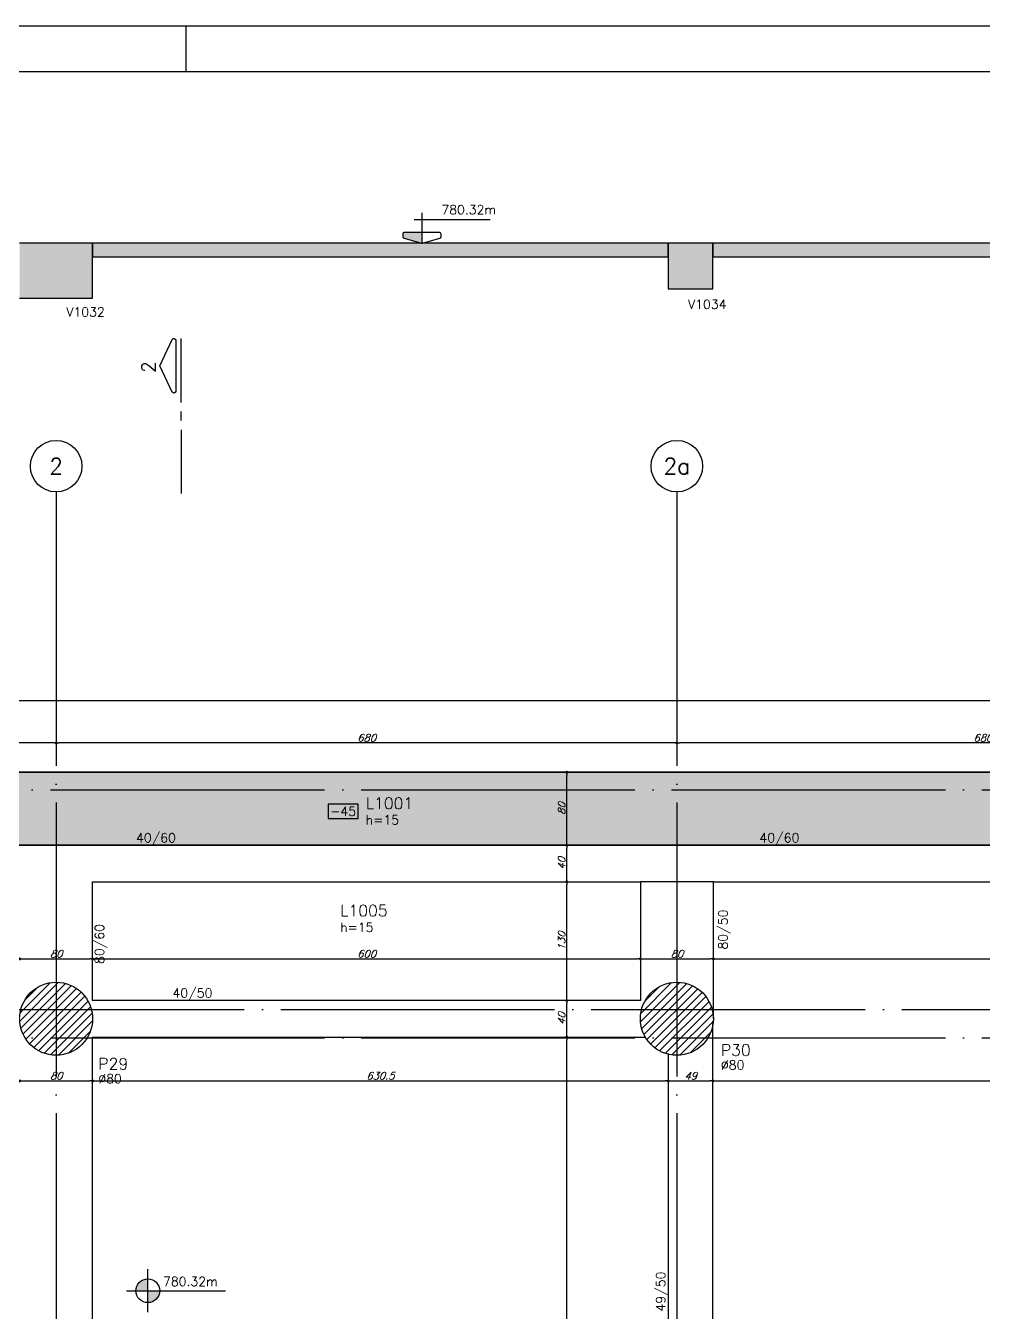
# Model space of a CAD drawing. Extents: x -4723 to 4922, y -2048 to 2452.
# Drawn here: x -2653 to -1604, y 1043 to 2452 of the extents above; entities that cross this region are included whole.
import ezdxf
from ezdxf.enums import TextEntityAlignment as Align

# ---------------------------------------------------------------- set-up
doc = ezdxf.new("R2010")
doc.units = 0
doc.header["$LTSCALE"] = 50
doc.header["$MEASUREMENT"] = 0
doc.linetypes.add('EIXO', pattern=[6.8, 6, -0.4, 0, -0.4])
doc.layers.get('0').update_dxf_attribs({"linetype": 'CONTINUOUS'})
doc.layers.get('DEFPOINTS').update_dxf_attribs({"linetype": 'CONTINUOUS'})
for name, color, linetype in [('242', 3, 'CONTINUOUS'), ('F-CORTE', 4, 'CONTINUOUS'), ('F-CORTE-INDICAÇÃO', 4, 'CONTINUOUS'), ('F-COTAS', 106, 'CONTINUOUS'), ('F-EIXO', 12, 'EIXO'), ('F-LAJES', 3, 'CONTINUOUS'), ('F-LAJES-DIM', 2, 'CONTINUOUS'), ('F-LAJES-NOME', 4, 'CONTINUOUS'), ('F-LAJES-R', 254, 'CONTINUOUS'), ('F-MARGEM', 1, 'CONTINUOUS'), ('F-NÍVEL-PLANTA', 2, 'CONTINUOUS'), ('F-NÍVEL-VISTA', 2, 'CONTINUOUS'), ('F-PILARES-DIM', 172, 'CONTINUOUS'), ('F-PILARES-HACH', 174, 'CONTINUOUS'), ('F-PILARES-NOME', 170, 'CONTINUOUS'), ('F-PILARES-S', 170, 'CONTINUOUS'), ('F-SOLIDO-CORTE', 71, 'CONTINUOUS'), ('F-TEXTO', 6, 'CONTINUOUS'), ('F-TEXTO-YELLOW', 2, 'CONTINUOUS'), ('F-VIGAS', 3, 'CONTINUOUS'), ('F-VIGAS-DIM', 2, 'CONTINUOUS')]:
    doc.layers.add(name, color=color, linetype=linetype)
doc.layers.add('F-DESNIVEL-5', color=7, linetype='CONTINUOUS', true_color=0xadd6ff)
doc.styles.add('CP-TEXT-INCL', font='simplex.shx', dxfattribs={"oblique": 20})
doc.styles.add('MCP', font='simplex.shx')
doc.styles.add('ROMANS', font='simplex.shx')
doc.dimstyles.new('CP-COTAS-50', dxfattribs={"dimscale": 0.64, "dimtxt": 12.5, "dimasz": 5, "dimexe": 5, "dimexo": 5, "dimgap": 2.5, "dimtad": 1, "dimdec": 1, "dimdsep": 46, "dimtxsty": 'CP-TEXT-INCL', "dimblk1": 'DOT', "dimblk2": 'DOT', "dimsah": 1, "dimcen": 9, "dimclrd": 256, "dimclre": 256, "dimclrt": 256, "dimadec": 0, "dimazin": 0, "dimtfac": 1, "dimtdec": 1, "dimtmove": 2, "dimatfit": 3, "dimldrblk": 'DOT', "dimfxl": 0, "dimtolj": 1, "dimarcsym": 0})

# ---------------------------------------------------------------- blocks, each defined once
blk = doc.blocks.new('*U5')
at = {"layer": 'F-LAJES-DIM', "color": 1}
blk.add_lwpolyline([(0, 0), (33, 0), (33, 16), (0, 16)], close=True, dxfattribs=at)
at = {"layer": 'F-LAJES-DIM', "style": 'MCP'}
blk.add_attdef('DIM', text='', height=10, dxfattribs=at).set_placement((16.5, 8), align=Align.MIDDLE_CENTER)
blk = doc.blocks.new('Nível - Planta')
at = {"layer": 'F-NÍVEL-PLANTA'}
h = blk.add_hatch(color=71, dxfattribs=at)
h.paths.add_polyline_path([(0, 0), (0, 0.26, 0.414214), (-0.26, 0)])
h.paths.add_polyline_path([(0.26, 0), (0, 0), (0, -0.26, 0.414214)])
for p, q in [((0, -0.469), (0, 0.469)), ((-0.469, 0), (1.704, 0))]:
    blk.add_line(p, q, dxfattribs=at)
blk.add_circle((0, 0), 0.26, dxfattribs=at)
at = {"layer": 'F-TEXTO', "color": 3, "style": 'MCP'}
blk.add_attdef('NÍVEL', (0.333, 0.102), '', height=0.2, dxfattribs=at)
blk = doc.blocks.new('*U12')
at = {"layer": 'F-CORTE-INDICAÇÃO'}
for p, q in [((70, 0), (0, 0)), ((80, 0), (90, 0)), ((100, 0), (170, 0))]:
    blk.add_line(p, q, dxfattribs=at)
blk.add_lwpolyline([(112, 6, -0.802585), (111.2, 9.8), (140, 23.3), (168.8, 9.8, -0.802585), (168, 6)], format="xyb", close=True, dxfattribs=at)
at = {"layer": 'F-CORTE-INDICAÇÃO', "style": 'ROMANS'}
blk.add_attdef('CORTE', text='', height=15, dxfattribs=at).set_placement((140, 35.8), align=Align.MIDDLE_CENTER)
at = {"layer": 'F-CORTE-INDICAÇÃO', "color": 2, "style": 'ROMANS'}
blk.add_attdef('FOLHA', text='', height=12, dxfattribs=at).set_placement((140, -10), align=Align.MIDDLE_CENTER)
blk = doc.blocks.new('A0-4L_900')
at = {"layer": 'F-MARGEM', "color": 2}
blk.add_line((44.9, 90), (44.9, 89), dxfattribs=at)
blk.add_lwpolyline([(0, 0), (0, 90), (192.9, 90), (192.9, 0)], close=True, dxfattribs=at)
at = {"layer": 'F-MARGEM', "color": 7}
blk.add_lwpolyline([(2.5, 89), (191.9, 89), (191.9, 1), (2.5, 1)], close=True, dxfattribs=at)
blk = doc.blocks.new('*U54')
at = {"layer": 'F-EIXO'}
blk.add_line((0, 0), (7197, 0), dxfattribs=at)
at = {"layer": 'F-TEXTO', "style": 'ROMANS'}
blk.add_attdef('EIXO', text='', height=17.5, dxfattribs=at).set_placement((-28.2072, 0), align=Align.MIDDLE_CENTER)
blk = doc.blocks.new('*U55')
at = {"layer": 'F-EIXO'}
blk.add_line((0, 0), (7285, 0), dxfattribs=at)
at = {"layer": 'F-TEXTO', "style": 'ROMANS'}
blk.add_attdef('EIXO', text='', height=17.5, dxfattribs=at).set_placement((-28.2072, 0), align=Align.MIDDLE_CENTER)
blk = doc.blocks.new('*U60')
at = {"layer": 'F-EIXO'}
blk.add_line((0, 0), (0, -2755), dxfattribs=at)
at = {"layer": 'F-EIXO', "color": 2, "linetype": 'Continuous'}
blk.add_circle((0, 28.2072), 28.2072, dxfattribs=at)
at = {"layer": 'F-TEXTO', "style": 'ROMANS'}
blk.add_attdef('EIXO', text='', height=17.5, rotation=360, dxfattribs=at).set_placement((0, 28.2072), align=Align.MIDDLE_CENTER)
blk = doc.blocks.new('*U35')
at = {"layer": 'F-EIXO'}
blk.add_line((0, 0), (0, -2755), dxfattribs=at)
at = {"layer": 'F-EIXO', "color": 2, "linetype": 'Continuous'}
blk.add_circle((0, 28.2072), 28.2072, dxfattribs=at)
at = {"layer": 'F-TEXTO', "style": 'ROMANS'}
blk.add_attdef('EIXO', text='', height=17.5, rotation=360, dxfattribs=at).set_placement((0, 28.2072), align=Align.MIDDLE_CENTER)
blk = doc.blocks.new('*U43')
at = {"layer": 'F-EIXO'}
blk.add_line((0, 0), (7197, 0), dxfattribs=at)
at = {"layer": 'F-TEXTO', "style": 'ROMANS'}
blk.add_attdef('EIXO', text='', height=17.5, dxfattribs=at).set_placement((-28.2072, 0), align=Align.MIDDLE_CENTER)
blk = doc.blocks.new('_DOT')
at = {"color": 0, "linetype": 'ByBlock'}
blk.add_line((-0.5, 0), (-1, 0), dxfattribs=at)
at = {"color": 0, "linetype": 'ByBlock', "const_width": 0.5}
blk.add_lwpolyline([(-0.25, 0, 1), (0.25, 0, 1)], format="xyb", close=True, dxfattribs=at)
blk = doc.blocks.new('*D83')
at = {"layer": 'DEFPOINTS', "color": 0, "linetype": 'Continuous', "transparency": 16777216}
for p in [(-3380, 1712.8), (-3380, 1634.5), (3259.5, 1554.5)]:
    blk.add_point(p, dxfattribs=at)
at = {"layer": 'F-COTAS', "linetype": 'Continuous', "lineweight": -2, "transparency": 16777216}
for p, q in [((-3380, 1637.7), (-3380, 1716)), ((3256.3, 1712.8), (-3376.8, 1712.8)), ((3259.5, 1557.7), (3259.5, 1716))]:
    blk.add_line(p, q, dxfattribs=at)
at = {"layer": 'F-COTAS', "linetype": 'Continuous', "lineweight": -2, "transparency": 16777216, "xscale": 3.2, "yscale": 3.2, "zscale": 3.2, "rotation": 180}
blk.add_blockref('_DOT', (-3380, 1712.8), dxfattribs=at)
at = {"layer": 'F-COTAS', "linetype": 'Continuous', "lineweight": -2, "transparency": 16777216, "xscale": 3.2, "yscale": 3.2, "zscale": 3.2}
blk.add_blockref('_DOT', (3259.5, 1712.8), dxfattribs=at)
at = {"layer": 'F-COTAS', "linetype": 'Continuous', "transparency": 16777216, "insert": (-60.2, 1718.4), "char_height": 8, "attachment_point": 5, "style": 'CP-TEXT-INCL'}
blk.add_mtext('\\A1;6639.5', dxfattribs=at)
blk = doc.blocks.new('*D102')
at = {"layer": 'DEFPOINTS', "color": 0, "linetype": 'Continuous', "transparency": 16777216}
for p in [(-1940, 1670.5), (-1940, 1666.5), (-1259.5, 1670.5)]:
    blk.add_point(p, dxfattribs=at)
at = {"layer": 'F-COTAS', "linetype": 'Continuous', "lineweight": -2, "transparency": 16777216}
for p, q in [((-1940, 1667.3), (-1940, 1663.3)), ((-1262.7, 1666.5), (-1936.8, 1666.5)), ((-1259.5, 1667.3), (-1259.5, 1663.3))]:
    blk.add_line(p, q, dxfattribs=at)
at = {"layer": 'F-COTAS', "linetype": 'Continuous', "lineweight": -2, "transparency": 16777216, "xscale": 3.2, "yscale": 3.2, "zscale": 3.2, "rotation": 180}
blk.add_blockref('_DOT', (-1940, 1666.5), dxfattribs=at)
at = {"layer": 'F-COTAS', "linetype": 'Continuous', "lineweight": -2, "transparency": 16777216, "xscale": 3.2, "yscale": 3.2, "zscale": 3.2}
blk.add_blockref('_DOT', (-1259.5, 1666.5), dxfattribs=at)
at = {"layer": 'F-COTAS', "linetype": 'Continuous', "transparency": 16777216, "insert": (-1599.8, 1672.1), "char_height": 8, "attachment_point": 5, "style": 'CP-TEXT-INCL'}
blk.add_mtext('\\A1;680.5', dxfattribs=at)
blk = doc.blocks.new('*D103')
at = {"layer": 'DEFPOINTS', "color": 0, "linetype": 'Continuous', "transparency": 16777216}
for p in [(-2620, 1670.5), (-2620, 1666.5), (-1940, 1670.5)]:
    blk.add_point(p, dxfattribs=at)
at = {"layer": 'F-COTAS', "linetype": 'Continuous', "lineweight": -2, "transparency": 16777216}
for p, q in [((-2620, 1667.3), (-2620, 1663.3)), ((-1943.2, 1666.5), (-2616.8, 1666.5)), ((-1940, 1667.3), (-1940, 1663.3))]:
    blk.add_line(p, q, dxfattribs=at)
at = {"layer": 'F-COTAS', "linetype": 'Continuous', "lineweight": -2, "transparency": 16777216, "xscale": 3.2, "yscale": 3.2, "zscale": 3.2, "rotation": 180}
blk.add_blockref('_DOT', (-2620, 1666.5), dxfattribs=at)
at = {"layer": 'F-COTAS', "linetype": 'Continuous', "lineweight": -2, "transparency": 16777216, "xscale": 3.2, "yscale": 3.2, "zscale": 3.2}
blk.add_blockref('_DOT', (-1940, 1666.5), dxfattribs=at)
at = {"layer": 'F-COTAS', "linetype": 'Continuous', "transparency": 16777216, "insert": (-2280, 1672.1), "char_height": 8, "attachment_point": 5, "style": 'CP-TEXT-INCL'}
blk.add_mtext('\\A1;680', dxfattribs=at)
blk = doc.blocks.new('*D104')
at = {"layer": 'DEFPOINTS', "color": 0, "linetype": 'Continuous', "transparency": 16777216}
for p in [(-3300, 1670.5), (-3300, 1666.5), (-2620, 1670.5)]:
    blk.add_point(p, dxfattribs=at)
at = {"layer": 'F-COTAS', "linetype": 'Continuous', "lineweight": -2, "transparency": 16777216}
for p, q in [((-3300, 1667.3), (-3300, 1663.3)), ((-2623.2, 1666.5), (-3296.8, 1666.5)), ((-2620, 1667.3), (-2620, 1663.3))]:
    blk.add_line(p, q, dxfattribs=at)
at = {"layer": 'F-COTAS', "linetype": 'Continuous', "lineweight": -2, "transparency": 16777216, "xscale": 3.2, "yscale": 3.2, "zscale": 3.2, "rotation": 180}
blk.add_blockref('_DOT', (-3300, 1666.5), dxfattribs=at)
at = {"layer": 'F-COTAS', "linetype": 'Continuous', "lineweight": -2, "transparency": 16777216, "xscale": 3.2, "yscale": 3.2, "zscale": 3.2}
blk.add_blockref('_DOT', (-2620, 1666.5), dxfattribs=at)
at = {"layer": 'F-COTAS', "linetype": 'Continuous', "transparency": 16777216, "insert": (-2960, 1672.1), "char_height": 8, "attachment_point": 5, "style": 'CP-TEXT-INCL'}
blk.add_mtext('\\A1;680', dxfattribs=at)
blk = doc.blocks.new('*D142')
at = {"layer": 'DEFPOINTS', "color": 0, "linetype": 'Continuous', "transparency": 16777216}
for p in [(-2060.6, 1344.5), (-2060.6, 1344.5), (-2060.6, 400)]:
    blk.add_point(p, dxfattribs=at)
at = {"layer": 'F-COTAS', "linetype": 'Continuous', "lineweight": -2, "transparency": 16777216}
blk.add_line((-2060.6, 403.2), (-2060.6, 1341.3), dxfattribs=at)
at = {"layer": 'F-COTAS', "linetype": 'Continuous', "lineweight": -2, "transparency": 16777216, "xscale": 3.2, "yscale": 3.2, "zscale": 3.2}
for p, rotation in [((-2060.6, 1344.5), 90), ((-2060.6, 400), 270)]:
    blk.add_blockref('_DOT', p, dxfattribs=dict(at, rotation=rotation))
at = {"layer": 'F-COTAS', "linetype": 'Continuous', "transparency": 16777216, "insert": (-2066.2, 872.3), "char_height": 8, "attachment_point": 5, "rotation": 90, "style": 'CP-TEXT-INCL'}
blk.add_mtext('\\A1;944.5', dxfattribs=at)
blk = doc.blocks.new('*D143')
at = {"layer": 'DEFPOINTS', "color": 0, "linetype": 'Continuous', "transparency": 16777216}
for p in [(-2060.6, 1384.5), (-2060.6, 1384.5), (-2060.6, 1344.5)]:
    blk.add_point(p, dxfattribs=at)
at = {"layer": 'F-COTAS', "linetype": 'Continuous', "lineweight": -2, "transparency": 16777216}
blk.add_line((-2060.6, 1347.7), (-2060.6, 1381.3), dxfattribs=at)
at = {"layer": 'F-COTAS', "linetype": 'Continuous', "lineweight": -2, "transparency": 16777216, "xscale": 3.2, "yscale": 3.2, "zscale": 3.2}
for p, rotation in [((-2060.6, 1384.5), 90), ((-2060.6, 1344.5), 270)]:
    blk.add_blockref('_DOT', p, dxfattribs=dict(at, rotation=rotation))
at = {"layer": 'F-COTAS', "linetype": 'Continuous', "transparency": 16777216, "insert": (-2066.2, 1364.5), "char_height": 8, "attachment_point": 5, "rotation": 90, "style": 'CP-TEXT-INCL'}
blk.add_mtext('\\A1;40', dxfattribs=at)
blk = doc.blocks.new('*D144')
at = {"layer": 'DEFPOINTS', "color": 0, "linetype": 'Continuous', "transparency": 16777216}
for p in [(-2060.6, 1514.5), (-2060.6, 1514.5), (-2060.6, 1384.5)]:
    blk.add_point(p, dxfattribs=at)
at = {"layer": 'F-COTAS', "linetype": 'Continuous', "lineweight": -2, "transparency": 16777216}
blk.add_line((-2060.6, 1387.7), (-2060.6, 1511.3), dxfattribs=at)
at = {"layer": 'F-COTAS', "linetype": 'Continuous', "lineweight": -2, "transparency": 16777216, "xscale": 3.2, "yscale": 3.2, "zscale": 3.2}
for p, rotation in [((-2060.6, 1514.5), 90), ((-2060.6, 1384.5), 270)]:
    blk.add_blockref('_DOT', p, dxfattribs=dict(at, rotation=rotation))
at = {"layer": 'F-COTAS', "linetype": 'Continuous', "transparency": 16777216, "insert": (-2066.2, 1449.5), "char_height": 8, "attachment_point": 5, "rotation": 90, "style": 'CP-TEXT-INCL'}
blk.add_mtext('\\A1;130', dxfattribs=at)
blk = doc.blocks.new('*D145')
at = {"layer": 'DEFPOINTS', "color": 0, "linetype": 'Continuous', "transparency": 16777216}
for p in [(-2060.6, 1554.5), (-2060.6, 1554.5), (-2060.6, 1514.5)]:
    blk.add_point(p, dxfattribs=at)
at = {"layer": 'F-COTAS', "linetype": 'Continuous', "lineweight": -2, "transparency": 16777216}
blk.add_line((-2060.6, 1517.7), (-2060.6, 1551.3), dxfattribs=at)
at = {"layer": 'F-COTAS', "linetype": 'Continuous', "lineweight": -2, "transparency": 16777216, "xscale": 3.2, "yscale": 3.2, "zscale": 3.2}
for p, rotation in [((-2060.6, 1554.5), 90), ((-2060.6, 1514.5), 270)]:
    blk.add_blockref('_DOT', p, dxfattribs=dict(at, rotation=rotation))
at = {"layer": 'F-COTAS', "linetype": 'Continuous', "transparency": 16777216, "insert": (-2066.2, 1534.5), "char_height": 8, "attachment_point": 5, "rotation": 90, "style": 'CP-TEXT-INCL'}
blk.add_mtext('\\A1;40', dxfattribs=at)
blk = doc.blocks.new('*D146')
at = {"layer": 'DEFPOINTS', "color": 0, "linetype": 'Continuous', "transparency": 16777216}
for p in [(-2060.6, 1634.5), (-2060.6, 1634.5), (-2060.6, 1554.5)]:
    blk.add_point(p, dxfattribs=at)
at = {"layer": 'F-COTAS', "linetype": 'Continuous', "lineweight": -2, "transparency": 16777216}
blk.add_line((-2060.6, 1557.7), (-2060.6, 1631.3), dxfattribs=at)
at = {"layer": 'F-COTAS', "linetype": 'Continuous', "lineweight": -2, "transparency": 16777216, "xscale": 3.2, "yscale": 3.2, "zscale": 3.2}
for p, rotation in [((-2060.6, 1634.5), 90), ((-2060.6, 1554.5), 270)]:
    blk.add_blockref('_DOT', p, dxfattribs=dict(at, rotation=rotation))
at = {"layer": 'F-COTAS', "linetype": 'Continuous', "transparency": 16777216, "insert": (-2066.2, 1594.5), "char_height": 8, "attachment_point": 5, "rotation": 90, "style": 'CP-TEXT-INCL'}
blk.add_mtext('\\A1;80', dxfattribs=at)
blk = doc.blocks.new('*D219')
at = {"layer": 'DEFPOINTS', "color": 0, "linetype": 'Continuous', "transparency": 16777216}
for p in [(-2660, 1296.4), (-2580, 1296.4), (-2580, 1296.4)]:
    blk.add_point(p, dxfattribs=at)
at = {"layer": 'F-COTAS', "linetype": 'Continuous', "lineweight": -2, "transparency": 16777216}
blk.add_line((-2656.8, 1296.4), (-2583.2, 1296.4), dxfattribs=at)
at = {"layer": 'F-COTAS', "linetype": 'Continuous', "lineweight": -2, "transparency": 16777216, "xscale": 3.2, "yscale": 3.2, "zscale": 3.2, "rotation": 180}
blk.add_blockref('_DOT', (-2660, 1296.4), dxfattribs=at)
at = {"layer": 'F-COTAS', "linetype": 'Continuous', "lineweight": -2, "transparency": 16777216, "xscale": 3.2, "yscale": 3.2, "zscale": 3.2}
blk.add_blockref('_DOT', (-2580, 1296.4), dxfattribs=at)
at = {"layer": 'F-COTAS', "linetype": 'Continuous', "transparency": 16777216, "insert": (-2620, 1302), "char_height": 8, "attachment_point": 5, "style": 'CP-TEXT-INCL'}
blk.add_mtext('\\A1;80', dxfattribs=at)
blk = doc.blocks.new('*D220')
at = {"layer": 'DEFPOINTS', "color": 0, "linetype": 'Continuous', "transparency": 16777216}
for p in [(-2580, 1296.4), (-1949.5, 1296.4), (-1949.5, 1296.4)]:
    blk.add_point(p, dxfattribs=at)
at = {"layer": 'F-COTAS', "linetype": 'Continuous', "lineweight": -2, "transparency": 16777216}
blk.add_line((-2576.8, 1296.4), (-1952.7, 1296.4), dxfattribs=at)
at = {"layer": 'F-COTAS', "linetype": 'Continuous', "lineweight": -2, "transparency": 16777216, "xscale": 3.2, "yscale": 3.2, "zscale": 3.2, "rotation": 180}
blk.add_blockref('_DOT', (-2580, 1296.4), dxfattribs=at)
at = {"layer": 'F-COTAS', "linetype": 'Continuous', "lineweight": -2, "transparency": 16777216, "xscale": 3.2, "yscale": 3.2, "zscale": 3.2}
blk.add_blockref('_DOT', (-1949.5, 1296.4), dxfattribs=at)
at = {"layer": 'F-COTAS', "linetype": 'Continuous', "transparency": 16777216, "insert": (-2264.8, 1302), "char_height": 8, "attachment_point": 5, "style": 'CP-TEXT-INCL'}
blk.add_mtext('\\A1;630.5', dxfattribs=at)
blk = doc.blocks.new('*D221')
at = {"layer": 'DEFPOINTS', "color": 0, "linetype": 'Continuous', "transparency": 16777216}
for p in [(-1949.5, 1296.4), (-1900.5, 1296.4), (-1900.5, 1296.4)]:
    blk.add_point(p, dxfattribs=at)
at = {"layer": 'F-COTAS', "linetype": 'Continuous', "lineweight": -2, "transparency": 16777216}
blk.add_line((-1946.3, 1296.4), (-1903.7, 1296.4), dxfattribs=at)
at = {"layer": 'F-COTAS', "linetype": 'Continuous', "lineweight": -2, "transparency": 16777216, "xscale": 3.2, "yscale": 3.2, "zscale": 3.2, "rotation": 180}
blk.add_blockref('_DOT', (-1949.5, 1296.4), dxfattribs=at)
at = {"layer": 'F-COTAS', "linetype": 'Continuous', "lineweight": -2, "transparency": 16777216, "xscale": 3.2, "yscale": 3.2, "zscale": 3.2}
blk.add_blockref('_DOT', (-1900.5, 1296.4), dxfattribs=at)
at = {"layer": 'F-COTAS', "linetype": 'Continuous', "transparency": 16777216, "insert": (-1925, 1302), "char_height": 8, "attachment_point": 5, "style": 'CP-TEXT-INCL'}
blk.add_mtext('\\A1;49', dxfattribs=at)
blk = doc.blocks.new('*D222')
at = {"layer": 'DEFPOINTS', "color": 0, "linetype": 'Continuous', "transparency": 16777216}
for p in [(-1900.5, 1296.4), (-1239, 1296.4), (-1239, 1296.4)]:
    blk.add_point(p, dxfattribs=at)
at = {"layer": 'F-COTAS', "linetype": 'Continuous', "lineweight": -2, "transparency": 16777216}
blk.add_line((-1897.3, 1296.4), (-1242.2, 1296.4), dxfattribs=at)
at = {"layer": 'F-COTAS', "linetype": 'Continuous', "lineweight": -2, "transparency": 16777216, "xscale": 3.2, "yscale": 3.2, "zscale": 3.2, "rotation": 180}
blk.add_blockref('_DOT', (-1900.5, 1296.4), dxfattribs=at)
at = {"layer": 'F-COTAS', "linetype": 'Continuous', "lineweight": -2, "transparency": 16777216, "xscale": 3.2, "yscale": 3.2, "zscale": 3.2}
blk.add_blockref('_DOT', (-1239, 1296.4), dxfattribs=at)
at = {"layer": 'F-COTAS', "linetype": 'Continuous', "transparency": 16777216, "insert": (-1569.8, 1302), "char_height": 8, "attachment_point": 5, "style": 'CP-TEXT-INCL'}
blk.add_mtext('\\A1;661.5', dxfattribs=at)
blk = doc.blocks.new('*D269')
at = {"layer": 'DEFPOINTS', "color": 0, "linetype": 'Continuous', "transparency": 16777216}
for p in [(-2660, 1430), (-2580, 1430), (-2580, 1430)]:
    blk.add_point(p, dxfattribs=at)
at = {"layer": 'F-COTAS', "linetype": 'Continuous', "lineweight": -2, "transparency": 16777216}
blk.add_line((-2656.8, 1430), (-2583.2, 1430), dxfattribs=at)
at = {"layer": 'F-COTAS', "linetype": 'Continuous', "lineweight": -2, "transparency": 16777216, "xscale": 3.2, "yscale": 3.2, "zscale": 3.2, "rotation": 180}
blk.add_blockref('_DOT', (-2660, 1430), dxfattribs=at)
at = {"layer": 'F-COTAS', "linetype": 'Continuous', "lineweight": -2, "transparency": 16777216, "xscale": 3.2, "yscale": 3.2, "zscale": 3.2}
blk.add_blockref('_DOT', (-2580, 1430), dxfattribs=at)
at = {"layer": 'F-COTAS', "linetype": 'Continuous', "transparency": 16777216, "insert": (-2620, 1435.6), "char_height": 8, "attachment_point": 5, "style": 'CP-TEXT-INCL'}
blk.add_mtext('\\A1;80', dxfattribs=at)
blk = doc.blocks.new('*D270')
at = {"layer": 'DEFPOINTS', "color": 0, "linetype": 'Continuous', "transparency": 16777216}
for p in [(-2580, 1430), (-1980, 1430), (-1980, 1430)]:
    blk.add_point(p, dxfattribs=at)
at = {"layer": 'F-COTAS', "linetype": 'Continuous', "lineweight": -2, "transparency": 16777216}
blk.add_line((-2576.8, 1430), (-1983.2, 1430), dxfattribs=at)
at = {"layer": 'F-COTAS', "linetype": 'Continuous', "lineweight": -2, "transparency": 16777216, "xscale": 3.2, "yscale": 3.2, "zscale": 3.2, "rotation": 180}
blk.add_blockref('_DOT', (-2580, 1430), dxfattribs=at)
at = {"layer": 'F-COTAS', "linetype": 'Continuous', "lineweight": -2, "transparency": 16777216, "xscale": 3.2, "yscale": 3.2, "zscale": 3.2}
blk.add_blockref('_DOT', (-1980, 1430), dxfattribs=at)
at = {"layer": 'F-COTAS', "linetype": 'Continuous', "transparency": 16777216, "insert": (-2280, 1435.6), "char_height": 8, "attachment_point": 5, "style": 'CP-TEXT-INCL'}
blk.add_mtext('\\A1;600', dxfattribs=at)
blk = doc.blocks.new('*D271')
at = {"layer": 'DEFPOINTS', "color": 0, "linetype": 'Continuous', "transparency": 16777216}
for p in [(-1980, 1430), (-1900, 1430), (-1900, 1430)]:
    blk.add_point(p, dxfattribs=at)
at = {"layer": 'F-COTAS', "linetype": 'Continuous', "lineweight": -2, "transparency": 16777216}
blk.add_line((-1976.8, 1430), (-1903.2, 1430), dxfattribs=at)
at = {"layer": 'F-COTAS', "linetype": 'Continuous', "lineweight": -2, "transparency": 16777216, "xscale": 3.2, "yscale": 3.2, "zscale": 3.2, "rotation": 180}
blk.add_blockref('_DOT', (-1980, 1430), dxfattribs=at)
at = {"layer": 'F-COTAS', "linetype": 'Continuous', "lineweight": -2, "transparency": 16777216, "xscale": 3.2, "yscale": 3.2, "zscale": 3.2}
blk.add_blockref('_DOT', (-1900, 1430), dxfattribs=at)
at = {"layer": 'F-COTAS', "linetype": 'Continuous', "transparency": 16777216, "insert": (-1940, 1435.6), "char_height": 8, "attachment_point": 5, "style": 'CP-TEXT-INCL'}
blk.add_mtext('\\A1;80', dxfattribs=at)
blk = doc.blocks.new('*D279')
at = {"layer": 'DEFPOINTS', "color": 0, "linetype": 'Continuous', "transparency": 16777216}
for p in [(-1239, 1430), (-1900, 1406.4), (-1239, 1389.9)]:
    blk.add_point(p, dxfattribs=at)
at = {"layer": 'F-COTAS', "linetype": 'Continuous', "lineweight": -2, "transparency": 16777216}
for p, q in [((-1900, 1409.6), (-1900, 1433.2)), ((-1896.8, 1430), (-1242.2, 1430)), ((-1239, 1393.1), (-1239, 1433.2))]:
    blk.add_line(p, q, dxfattribs=at)
at = {"layer": 'F-COTAS', "linetype": 'Continuous', "lineweight": -2, "transparency": 16777216, "xscale": 3.2, "yscale": 3.2, "zscale": 3.2, "rotation": 180}
blk.add_blockref('_DOT', (-1900, 1430), dxfattribs=at)
at = {"layer": 'F-COTAS', "linetype": 'Continuous', "lineweight": -2, "transparency": 16777216, "xscale": 3.2, "yscale": 3.2, "zscale": 3.2}
blk.add_blockref('_DOT', (-1239, 1430), dxfattribs=at)
at = {"layer": 'F-COTAS', "linetype": 'Continuous', "transparency": 16777216, "insert": (-1569.5, 1435.6), "char_height": 8, "attachment_point": 5, "style": 'CP-TEXT-INCL'}
blk.add_mtext('\\A1;661', dxfattribs=at)
blk = doc.blocks.new('Nível - Vista')
at = {"layer": 'F-NÍVEL-VISTA'}
blk.add_hatch(color=71, dxfattribs=at).paths.add_polyline_path([(0, 0.238), (-0.38, 0.238, 0.414214), (-0.42, 0.198), (-0.42, 0.148, 0.331206), (-0.391, 0.11), (-0.011, 0.002, 0.072993), (0, 0)])
at = {"layer": 'F-NÍVEL-VISTA', "color": 2}
for p, q in [((0, 0.67), (0, 0)), ((-0.168, 0.521), (1.493, 0.521))]:
    blk.add_line(p, q, dxfattribs=at)
blk.add_lwpolyline([(-0.011, 0.002, 0.146769), (0.011, 0.002), (0.391, 0.11, 0.331206), (0.42, 0.148), (0.42, 0.198, 0.414214), (0.38, 0.238), (-0.38, 0.238, 0.414214), (-0.42, 0.198), (-0.42, 0.148, 0.331206), (-0.391, 0.11), (-0.011, 0.002, 0.146769), (0.011, 0.002)], format="xyb", dxfattribs=at)
at = {"layer": 'F-TEXTO', "color": 3, "style": 'MCP'}
for tag, p in [('NÍVEL', (1.026, 0.636)), ('NÍVEL_DETALHE', (1.02, 0.186))]:
    blk.add_attdef(tag, text='', height=0.2, dxfattribs=at).set_placement(p, align=Align.CENTER)

msp = doc.modelspace()

# ---------------------------------------------------------------- hatches: boundary and pattern name
at = {"layer": 'F-PILARES-HACH', "linetype": 'Continuous'}
h = msp.add_hatch(dxfattribs=at)
h.set_pattern_fill('ANSI31', color=256, scale=50)
edge = h.paths.add_edge_path()
edge.add_arc((-2620, 1364.5), 40, 0, 360)
h = msp.add_hatch(dxfattribs=at)
h.set_pattern_fill('ANSI31', color=256, scale=50)
edge = h.paths.add_edge_path()
edge.add_arc((-1940, 1364.5), 40, 0, 360)
at = {"layer": 'F-SOLIDO-CORTE', "linetype": 'Continuous'}
for points in [[(-2587.5796, 2213.6627), (-2596.1244, 2213.6627), (-2606.2062, 2213.6627), (-2616.1159, 2213.6627), (-2624.1769, 2213.6627), (-2627.3391, 2213.6627), (-2631.3025, 2213.6627), (-2643.1782, 2213.6627), (-2660, 2213.6627), (-2660, 2204.7559), (-2660, 2192.1396), (-2660, 2153.6627), (-2648.1243, 2153.6627), (-2631.3025, 2153.6627), (-2627.3391, 2153.6627), (-2624.1769, 2153.6627), (-2616.1159, 2153.6627), (-2606.2062, 2153.6627), (-2596.1244, 2153.6627), (-2587.5796, 2153.6627), (-2583.9633, 2153.6627), (-2580, 2153.6627), (-2580, 2162.5695), (-2580, 2175.1858), (-2580, 2213.6627), (-2583.9633, 2213.6627)], [(-2580, 2213.6627), (-2580, 2211.436), (-2580, 2208.2819), (-2580, 2198.6627), (-2486.4046, 2198.6627), (-2353.8276, 2198.6627), (-2351.5251, 2198.6627), (-2348.3082, 2198.6627), (-2321.9885, 2198.6627), (-2290.5423, 2198.6627), (-2160.5396, 2198.6627), (-2094.5004, 2198.6627), (-1949.5, 2198.6627), (-1949.5, 2206.3222), (-1949.5, 2210.065), (-1949.5, 2213.6627), (-2094.5004, 2213.6627), (-2183.8222, 2213.6627), (-2290.5423, 2213.6627), (-2314.64, 2213.6627), (-2348.3082, 2213.6627), (-2350.5923, 2213.6627), (-2353.8276, 2213.6627), (-2447.423, 2213.6627)], [(-1903.1289, 2213.6627), (-1906.2867, 2213.6627), (-1910.0167, 2213.6627), (-1912.2526, 2213.6627), (-1937.2735, 2213.6627), (-1949.5, 2213.6627), (-1949.5, 2188.1311), (-1949.5, 2175.6552), (-1949.5, 2163.6627), (-1924.4791, 2163.6627), (-1912.2526, 2163.6627), (-1910.0167, 2163.6627), (-1906.2867, 2163.6627), (-1903.1289, 2163.6627), (-1901.0791, 2163.6627), (-1900.5, 2163.6627), (-1900.5, 2189.1942), (-1900.5, 2202.6034), (-1900.5, 2213.6627), (-1901.0791, 2213.6627)], [(-1436.6853, 2213.6627), (-1562.5558, 2213.6627), (-1642.2946, 2213.6627), (-1751.9446, 2213.6627), (-1761.5461, 2213.6627), (-1761.8712, 2213.6627), (-1852.7635, 2213.6627), (-1900.5, 2213.6627), (-1900.5, 2206.0032), (-1900.5, 2201.9805), (-1900.5, 2198.6627), (-1809.6077, 2198.6627), (-1761.8712, 2198.6627), (-1761.5461, 2198.6627), (-1751.9446, 2198.6627), (-1642.2946, 2198.6627), (-1516.4241, 2198.6627), (-1436.6853, 2198.6627), (-1428.9765, 2198.6627), (-1398.8875, 2198.6627), (-1277.8679, 2198.6627), (-1239, 2198.6627), (-1239, 2206.3222), (-1239, 2208.7822), (-1239, 2213.6627), (-1360.0196, 2213.6627), (-1398.8875, 2213.6627), (-1428.9765, 2213.6627)]]:
    msp.add_hatch(color=256, dxfattribs=at).paths.add_polyline_path(points, flags=16)

# ---------------------------------------------------------------- linework, layer by layer
at = {"layer": '242', "linetype": 'Continuous'}
for p, q in [((-2620, 1364.5), (-2620, 1364.5)), ((-1940, 1364.5), (-1940, 1364.5))]:
    msp.add_line(p, q, dxfattribs=at)
at = {"layer": 'F-CORTE', "linetype": 'Continuous'}
for points in [[(-562, 2213.6627), (-845.277, 2213.6627), (-920.0361, 2213.6627), (-965.731, 2213.6627), (-1153.6469, 2213.6627), (-1214, 2213.6627), (-1217.0638, 2213.6627), (-1218.0478, 2213.6627), (-1220, 2213.6627), (-1229.702, 2213.6627), (-1232.818, 2213.6627), (-1239, 2213.6627), (-1436.6853, 2213.6627), (-1900.5, 2213.6627), (-1903.1289, 2213.6627), (-1949.5, 2213.6627), (-2580, 2213.6627), (-2587.5796, 2213.6627), (-2660, 2213.6627)], [(-2660, 2153.6627), (-2648.1243, 2153.6627), (-2631.3025, 2153.6627), (-2627.3391, 2153.6627), (-2624.1769, 2153.6627), (-2616.1159, 2153.6627), (-2606.2062, 2153.6627), (-2596.1244, 2153.6627), (-2587.5796, 2153.6627), (-2583.9633, 2153.6627), (-2580, 2153.6627), (-2580, 2162.5695), (-2580, 2175.1858), (-2580, 2198.6627), (-2486.4046, 2198.6627), (-2353.8276, 2198.6627), (-2351.5251, 2198.6627), (-2348.3082, 2198.6627), (-2321.9885, 2198.6627), (-2290.5423, 2198.6627), (-2160.5396, 2198.6627), (-2094.5004, 2198.6627), (-1949.5, 2198.6627), (-1949.5, 2188.1311), (-1949.5, 2175.6552), (-1949.5, 2163.6627), (-1924.4791, 2163.6627), (-1912.2526, 2163.6627), (-1910.0167, 2163.6627), (-1906.2867, 2163.6627), (-1903.1289, 2163.6627), (-1901.0791, 2163.6627), (-1900.5, 2163.6627), (-1900.5, 2189.1942), (-1900.5, 2198.6627), (-1809.6077, 2198.6627), (-1761.8712, 2198.6627), (-1761.5461, 2198.6627), (-1751.9446, 2198.6627), (-1642.2946, 2198.6627), (-1516.4241, 2198.6627)]]:
    msp.add_lwpolyline(points, dxfattribs=at)
at = {"layer": 'F-DESNIVEL-5', "linetype": 'Continuous'}
for points in [[(-1259, 1634.5), (-3380, 1634.5), (-3340, 1554.5)], [(-1259, 1634.5), (-3340, 1554.5), (-1259, 1634.5)], [(-1259, 1634.5), (-3340, 1554.5), (-2620, 1554.5)], [(-1259, 1634.5), (-2620, 1554.5), (-1259, 1634.5)], [(-1259, 1634.5), (-2620, 1554.5), (-1937, 1554.5)], [(-1259, 1634.5), (-1937, 1554.5), (-1259, 1634.5)], [(-1259, 1634.5), (-1937, 1554.5), (-1259, 1554.5)]]:
    msp.add_solid(points, dxfattribs=at)
at = {"layer": 'F-LAJES', "linetype": 'Continuous'}
msp.add_line((-3380, 1634.5), (-1259, 1634.5), dxfattribs=at)
at = {"layer": 'F-LAJES-R', "linetype": 'Continuous'}
msp.add_lwpolyline([(-3340, 1554.5), (-2620, 1554.5), (-1937, 1554.5), (-1259, 1554.5), (-1259, 1634.5), (-3380, 1634.5), (-3380, 1554.5), (-3340, 1554.5)], dxfattribs=at)
at = {"layer": 'F-PILARES-S', "linetype": 'Continuous'}
for centre in [(-2620, 1364.5), (-1940, 1364.5)]:
    msp.add_circle(centre, 40, dxfattribs=at)
at = {"layer": 'F-SOLIDO-CORTE', "linetype": 'Continuous'}
for points in [[(-2587.57955, 2213.6627), (-2596.12439, 2213.6627), (-2606.20616, 2213.6627), (-2616.11587, 2213.6627), (-2624.17688, 2213.6627), (-2627.33913, 2213.6627), (-2631.30247, 2213.6627), (-2643.17818, 2213.6627), (-2660, 2213.6627)], [(-2660, 2153.6627), (-2648.1243, 2153.6627), (-2631.30247, 2153.6627), (-2627.33913, 2153.6627), (-2624.17688, 2153.6627), (-2616.11587, 2153.6627), (-2606.20616, 2153.6627), (-2596.12439, 2153.6627), (-2587.57955, 2153.6627), (-2583.96334, 2153.6627), (-2580, 2153.6627), (-2580, 2162.56948), (-2580, 2175.18584), (-2580, 2213.6627), (-2583.96334, 2213.6627), (-2587.57955, 2213.6627)], [(-2580, 2213.6627), (-2580, 2211.436), (-2580, 2208.28191), (-2580, 2198.6627), (-2486.4046, 2198.6627), (-2353.82762, 2198.6627), (-2351.52515, 2198.6627), (-2348.30823, 2198.6627), (-2321.98854, 2198.6627), (-2290.54227, 2198.6627), (-2160.53962, 2198.6627), (-2094.50044, 2198.6627), (-1949.5, 2198.6627), (-1949.5, 2206.32216), (-1949.5, 2210.06496), (-1949.5, 2213.6627), (-2094.50044, 2213.6627), (-2183.82225, 2213.6627), (-2290.54227, 2213.6627), (-2314.63999, 2213.6627), (-2348.30823, 2213.6627), (-2350.59229, 2213.6627), (-2353.82762, 2213.6627), (-2447.42303, 2213.6627), (-2580, 2213.6627)], [(-1903.12885, 2213.6627), (-1906.28674, 2213.6627), (-1910.01666, 2213.6627), (-1912.2526, 2213.6627), (-1937.27352, 2213.6627), (-1949.5, 2213.6627), (-1949.5, 2188.13115), (-1949.5, 2175.65515), (-1949.5, 2163.6627), (-1924.47908, 2163.6627), (-1912.2526, 2163.6627), (-1910.01666, 2163.6627), (-1906.28674, 2163.6627), (-1903.12885, 2163.6627), (-1901.07907, 2163.6627), (-1900.5, 2163.6627), (-1900.5, 2189.19425), (-1900.5, 2202.60337), (-1900.5, 2213.6627), (-1901.07907, 2213.6627), (-1903.12885, 2213.6627)], [(-1562.55581, 2213.6627), (-1642.29461, 2213.6627), (-1751.94458, 2213.6627), (-1761.54608, 2213.6627), (-1761.87121, 2213.6627), (-1852.76354, 2213.6627), (-1900.5, 2213.6627), (-1900.5, 2206.00323), (-1900.5, 2201.9805), (-1900.5, 2198.6627), (-1809.60768, 2198.6627), (-1761.87121, 2198.6627), (-1761.54608, 2198.6627), (-1751.94458, 2198.6627), (-1642.29461, 2198.6627), (-1516.42406, 2198.6627)]]:
    msp.add_lwpolyline(points, dxfattribs=at)
at = {"layer": 'F-VIGAS'}
for points in [[(-2620, 1554.5), (-3340, 1554.5)], [(-1937, 1554.5), (-2620, 1554.5)], [(-1219, 1554.5), (-1937, 1554.5)], [(-2580, 1514.5), (-1980, 1514.5)], [(-2580, 1384.5), (-2580, 1514.5)], [(-1980, 1514.5), (-1980, 1384.5)], [(-1900, 1514.5), (-1980, 1514.5)], [(-1900, 1514.5), (-1239, 1514.5)], [(-1900, 1364.5), (-1900, 1514.5)], [(-1980, 1384.5), (-2580, 1384.5)], [(-1900.5, 904.5), (-1900.5, 1361.98633)], [(-2580, 400), (-2580, 1344.5)], [(-2580, 1344.5), (-1973.81964, 1344.5)], [(-1949.5, 1326.38967), (-1949.5, 904.5)]]:
    msp.add_lwpolyline(points, dxfattribs=at)

# ---------------------------------------------------------------- block references
at = {"layer": 'F-CORTE-INDICAÇÃO', "linetype": 'Continuous'}
ref = msp.add_blockref('*U12', (-2482.9913, 1939.4678), dxfattribs=dict(at, rotation=90))
ref.add_attrib('CORTE', '2', dxfattribs={"height": 15, "rotation": 90, "style": 'ROMANS'}).set_placement((-2518.75467, 2078.03923), align=Align.MIDDLE_CENTER)
at = {"layer": 'F-EIXO', "linetype": 'Continuous'}
for name, p, values in [('*U35', (-2620, 1941.3568), {'EIXO': '2'}), ('*U60', (-1940, 1941.3568), {'EIXO': '2a'})]:
    msp.add_blockref(name, p, dxfattribs=at).add_auto_attribs(values)
for name, p in [('*U43', (-3646.3202, 1615)), ('*U55', (-3734.2742, 1374.5)), ('*U54', (-3646.3202, 1343.5))]:
    msp.add_blockref(name, p, dxfattribs=at)
at = {"layer": 'F-LAJES-DIM', "linetype": 'Continuous'}
msp.add_blockref('*U5', (-2322.0425, 1583.6472), dxfattribs=at).add_auto_attribs({'DIM': '-45'})
at = {"layer": 'F-MARGEM', "linetype": 'Continuous', "xscale": 50, "yscale": 50, "zscale": 50}
msp.add_blockref('A0-4L_900', (-4722.80491, -2048.15543), dxfattribs=at)
at = {"layer": 'F-NÍVEL-PLANTA', "linetype": 'Continuous', "xscale": 50, "yscale": 50, "zscale": 50}
msp.add_blockref('Nível - Planta', (-2519.5488, 1066.6987), dxfattribs=at).add_auto_attribs({'NÍVEL': '780.32m'})
at = {"layer": 'F-NÍVEL-VISTA', "xscale": 50, "yscale": 50, "zscale": 50}
msp.add_blockref('Nível - Vista', (-2219.24582, 2213.57835), dxfattribs=at).add_auto_attribs({'NÍVEL': '780.32m'})

# ---------------------------------------------------------------- texts
at = {"layer": 'F-LAJES-DIM', "linetype": 'Continuous', "style": 'MCP'}
for p in [(-2280.79587, 1577.24622), (-2308.82388, 1459.68186)]:
    msp.add_text('h=15', height=10, dxfattribs=at).set_placement(p)
at = {"layer": 'F-LAJES-NOME', "linetype": 'Continuous', "style": 'MCP'}
for s, p in [('L1001', (-2280.79587, 1594.24622)), ('L1005', (-2308.82388, 1476.68186))]:
    msp.add_text(s, height=12.5, dxfattribs=at).set_placement(p)
at = {"layer": 'F-PILARES-DIM', "linetype": 'Continuous', "style": 'MCP'}
for p in [(-1891.75, 1308.875), (-2573.75, 1293.875)]:
    msp.add_text('%%c80', height=10, dxfattribs=at).set_placement(p)
at = {"layer": 'F-PILARES-NOME', "linetype": 'Continuous', "style": 'MCP'}
for s, p in [('P30', (-1891.75, 1323.875)), ('P29', (-2573.75, 1308.875))]:
    msp.add_text(s, height=12.5, dxfattribs=at).set_placement(p)
at = {"layer": 'F-TEXTO-YELLOW', "linetype": 'Continuous', "style": 'MCP'}
for s, p in [('V1032', (-2608.71087, 2133.38178)), ('V1034', (-1927.63527, 2141.74496))]:
    msp.add_text(s, height=10, dxfattribs=at).set_placement(p)
at = {"layer": 'F-VIGAS-DIM', "linetype": 'Continuous', "style": 'MCP'}
for s, p in [('40/60', (-2532.5, 1557.625)), ('40/60', (-1849.5, 1557.625)), ('40/50', (-2492.5, 1387.625))]:
    msp.add_text(s, height=10, dxfattribs=at).set_placement(p)
for s, p in [('80/50', (-1884.46273, 1440.2977)), ('80/60', (-2567.5, 1424.5)), ('49/50', (-1952.625, 1043.92143))]:
    msp.add_text(s, height=10, rotation=90, dxfattribs=at).set_placement(p)

# ---------------------------------------------------------------- dimensions: what is measured, and where the dimension line sits
at = {"layer": 'F-COTAS', "linetype": 'Continuous'}
for base, p1, p2, picture, middle in [((-3379.97, 1712.76675), (3259.5, 1554.5), (-3379.97, 1634.5), '*D83', (-60.235, 1718.36675)), ((-3300, 1666.48576), (-2620, 1670.48576), (-3300, 1670.48576), '*D104', (-2960, 1672.08576)), ((-2620, 1666.48576), (-1940, 1670.48576), (-2620, 1670.48576), '*D103', (-2280, 1672.08576)), ((-1940, 1666.48576), (-1259.5, 1670.48576), (-1940, 1670.48576), '*D102', (-1599.75, 1672.08576))]:
    dim = msp.add_linear_dim(base=base, p1=p1, p2=p2, dimstyle='CP-COTAS-50', dxfattribs=at)
    dim.commit()
    dim.dimension.update_dxf_attribs({"geometry": picture, "text_midpoint": middle})
for base, p1, p2, angle, picture, middle in [((-2060.64036, 1634.5), (-2060.64036, 1554.5), (-2060.64036, 1634.5), 270, '*D146', (-2066.24036, 1594.5)), ((-2060.64036, 1554.5), (-2060.64036, 1514.5), (-2060.64036, 1554.5), 270, '*D145', (-2066.24036, 1534.5)), ((-2060.64036, 1514.5), (-2060.64036, 1384.5), (-2060.64036, 1514.5), 270, '*D144', (-2066.24036, 1449.5)), ((-2580, 1429.97397), (-2660, 1429.97397), (-2580, 1429.97397), 180, '*D269', (-2620, 1435.57397)), ((-1980, 1429.97397), (-2580, 1429.97397), (-1980, 1429.97397), 180, '*D270', (-2280, 1435.57397)), ((-1900, 1429.97397), (-1980, 1429.97397), (-1900, 1429.97397), 180, '*D271', (-1940, 1435.57397)), ((-2060.64036, 1384.5), (-2060.64036, 1344.5), (-2060.64036, 1384.5), 270, '*D143', (-2066.24036, 1364.5)), ((-2060.64036, 1344.5), (-2060.64036, 400), (-2060.64036, 1344.5), 270, '*D142', (-2066.24036, 872.25)), ((-2580, 1296.40144), (-2660, 1296.40144), (-2580, 1296.40144), 180, '*D219', (-2620, 1302.00144)), ((-1949.5, 1296.40144), (-2580, 1296.40144), (-1949.5, 1296.40144), 180, '*D220', (-2264.75, 1302.00144)), ((-1900.5, 1296.40144), (-1949.5, 1296.40144), (-1900.5, 1296.40144), 180, '*D221', (-1925, 1302.00144)), ((-1239, 1296.40144), (-1900.5, 1296.40144), (-1239, 1296.40144), 180, '*D222', (-1569.75, 1302.00144))]:
    dim = msp.add_linear_dim(base=base, p1=p1, p2=p2, angle=angle, dimstyle='CP-COTAS-50', dxfattribs=at)
    dim.commit()
    dim.dimension.update_dxf_attribs({"geometry": picture, "text_midpoint": middle})
dim = msp.add_linear_dim(base=(-1239, 1429.97397), p1=(-1900, 1406.3921), p2=(-1239, 1389.93235), dimstyle='CP-COTAS-50', override={"dimblk1": 'DOT', "dimblk2": 'DOT'}, dxfattribs=at)
dim.commit()
dim.dimension.update_dxf_attribs({"geometry": '*D279', "text_midpoint": (-1569.5, 1435.57397)})

doc.saveas('drawing.dxf')
